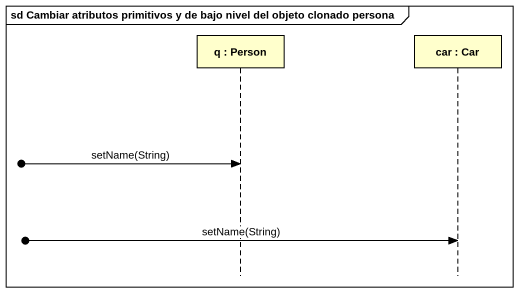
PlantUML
@startuml
mainframe sd Cambiar atributos primitivos y de bajo nivel del objeto clonado persona
hide footbox
participant "q : Person" as q
participant "car : Car" as car

[o-> q : setName(String)
[o-> car : setName(String)
@enduml
